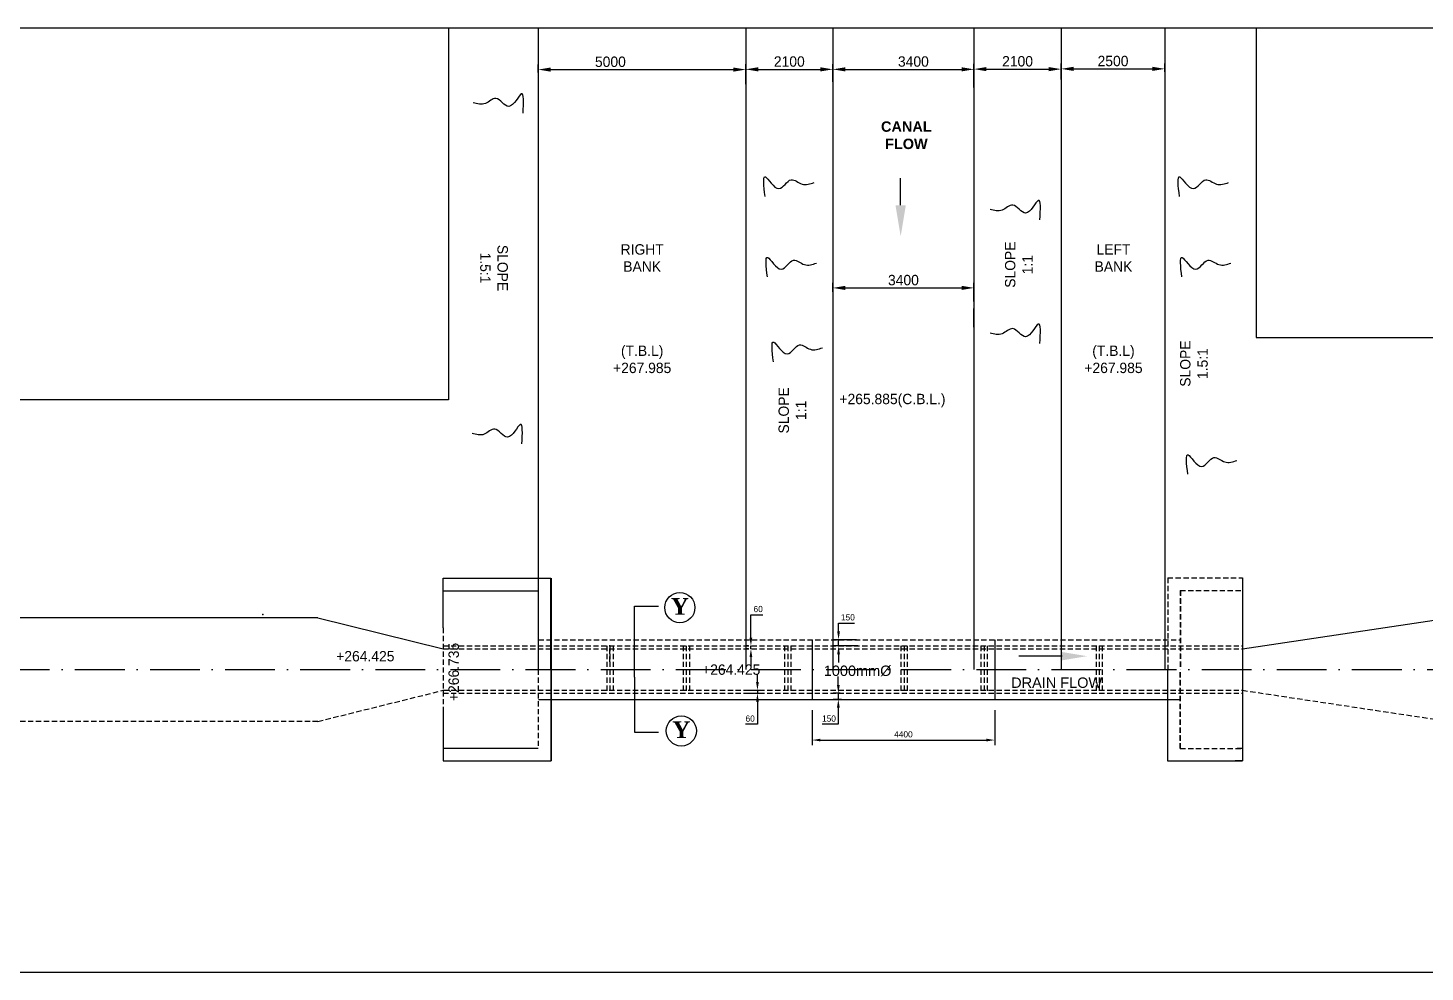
# Model space of a CAD drawing. Header units: millimetres. Extents: x 994 to 2009, y -471 to 298.
# Drawn here: x 1166.4 to 1503, y -78.9 to 148.7 of the extents above; entities that cross this region are included whole.
import ezdxf

# ---------------------------------------------------------------- set-up
doc = ezdxf.new("R2010")
doc.units = ezdxf.units.MM
doc.linetypes.add('ACAD_ISO10W100', pattern=[18, 12, -3, 0, -3])
doc.linetypes.add('DASHED', pattern=[19.05, 12.7, -6.35])
doc.layers.add('BASIC', color=18, linetype='Continuous')
doc.dimstyles.new('ISO-25', dxfattribs={"dimtxt": 2.5, "dimasz": 4, "dimexe": 1.25, "dimexo": 0.625, "dimtad": 1, "dimtih": 1, "dimtoh": 1, "dimtxsty": 'Standard', "dimcen": 2.5, "dimadec": 0, "dimazin": 0, "dimtfac": 1, "dimtmove": 0, "dimatfit": 3, "dimfxl": 1, "dimarcsym": 0})

# ---------------------------------------------------------------- blocks, each defined once
blk = doc.blocks.new('*D1')
at = {"layer": 'BASIC', "color": 0, "lineweight": -2, "transparency": 16777216}
for p, q in [((1340.61, 1.72), (1340.61, 7.22)), ((1340.61, 7.22), (1343.48, 7.22)), ((1340.03, -0.28), (1339.36, -0.28)), ((1340.03, -0.98), (1339.36, -0.98)), ((1340.61, -0.98), (1340.61, -0.28)), ((1340.61, -2.98), (1340.61, -4.98))]:
    blk.add_line(p, q, dxfattribs=at)
at = {"layer": 'BASIC', "color": 0, "transparency": 16777216}
for points in [[(1340.27, 1.72), (1340.94, 1.72), (1340.61, -0.28)], [(1340.27, -2.98), (1340.94, -2.98), (1340.61, -0.98)]]:
    blk.add_solid(points, dxfattribs=at)
at = {"layer": 'Defpoints', "color": 0, "transparency": 16777216}
for p in [(1340.61, -0.98), (1340.66, -0.28), (1340.66, -0.98)]:
    blk.add_point(p, dxfattribs=at)
at = {"layer": 'BASIC', "color": 0, "transparency": 16777216, "insert": (1342.36, 8.6), "char_height": 1.5, "attachment_point": 5}
blk.add_mtext('60', dxfattribs=at)
blk = doc.blocks.new('*D2')
at = {"layer": 'BASIC', "color": 0, "lineweight": -2, "transparency": 16777216}
for p, q in [((1361.73, 3.22), (1361.73, 5.22)), ((1361.73, 5.22), (1365.6, 5.22)), ((1366.06, 1.22), (1360.48, 1.22)), ((1361.73, -0.28), (1361.73, 1.22)), ((1366.4, -0.28), (1360.48, -0.28)), ((1361.73, -2.28), (1361.73, -4.28))]:
    blk.add_line(p, q, dxfattribs=at)
at = {"layer": 'BASIC', "color": 0, "transparency": 16777216}
for points in [[(1361.39, 3.22), (1362.06, 3.22), (1361.73, 1.22)], [(1361.39, -2.28), (1362.06, -2.28), (1361.73, -0.28)]]:
    blk.add_solid(points, dxfattribs=at)
at = {"layer": 'Defpoints', "color": 0, "transparency": 16777216}
for p in [(1361.73, 1.22), (1366.68, 1.22), (1367.02, -0.28)]:
    blk.add_point(p, dxfattribs=at)
at = {"layer": 'BASIC', "color": 0, "transparency": 16777216, "insert": (1363.98, 6.6), "char_height": 1.5, "attachment_point": 5}
blk.add_mtext('150', dxfattribs=at)
blk = doc.blocks.new('*D3')
at = {"color": 0, "lineweight": -2, "transparency": 16777216}
for p, q in [((1360.36, 85.08), (1360.36, 87.26)), ((1363.36, 86.01), (1391.36, 86.01)), ((1394.36, 82.75), (1394.36, 87.26))]:
    blk.add_line(p, q, dxfattribs=at)
at = {"color": 0, "transparency": 16777216}
for points in [[(1363.36, 86.51), (1363.36, 85.51), (1360.36, 86.01)], [(1391.36, 86.51), (1391.36, 85.51), (1394.36, 86.01)]]:
    blk.add_solid(points, dxfattribs=at)
at = {"layer": 'Defpoints', "color": 0, "transparency": 16777216}
for p in [(1360.36, 84.45), (1394.36, 86.01), (1394.36, 82.13)]:
    blk.add_point(p, dxfattribs=at)
at = {"color": 0, "transparency": 16777216, "insert": (1377.36, 87.88), "char_height": 2.5, "attachment_point": 5}
blk.add_mtext('3400', dxfattribs=at)
blk = doc.blocks.new('*D4')
at = {"layer": 'BASIC', "color": 0, "lineweight": -2, "transparency": 16777216}
for p, q in [((1342.18, -8.98), (1342.18, -6.98)), ((1339.36, -10.98), (1343.43, -10.98)), ((1339.36, -11.68), (1343.43, -11.68)), ((1342.18, -10.98), (1342.18, -11.68)), ((1342.18, -13.68), (1342.18, -19.18)), ((1342.18, -19.18), (1339.31, -19.18))]:
    blk.add_line(p, q, dxfattribs=at)
at = {"layer": 'BASIC', "color": 0, "transparency": 16777216}
for points in [[(1341.85, -8.98), (1342.52, -8.98), (1342.18, -10.98)], [(1341.85, -13.68), (1342.52, -13.68), (1342.18, -11.68)]]:
    blk.add_solid(points, dxfattribs=at)
at = {"layer": 'Defpoints', "color": 0, "transparency": 16777216}
for p in [(1338.73, -10.98), (1338.73, -11.68), (1342.18, -10.98)]:
    blk.add_point(p, dxfattribs=at)
at = {"layer": 'BASIC', "color": 0, "transparency": 16777216, "insert": (1340.43, -17.8), "char_height": 1.5, "attachment_point": 5}
blk.add_mtext('60', dxfattribs=at)
blk = doc.blocks.new('*D5')
at = {"layer": 'BASIC', "color": 0, "lineweight": -2, "transparency": 16777216}
for p, q in [((1361.67, -9.68), (1361.67, -7.68)), ((1362.13, -11.68), (1360.42, -11.68)), ((1362.47, -13.18), (1360.42, -13.18)), ((1361.67, -11.68), (1361.67, -13.18)), ((1361.67, -15.18), (1361.67, -19.18)), ((1361.67, -19.18), (1357.8, -19.18))]:
    blk.add_line(p, q, dxfattribs=at)
at = {"layer": 'BASIC', "color": 0, "transparency": 16777216}
for points in [[(1361.34, -9.68), (1362.01, -9.68), (1361.67, -11.68)], [(1361.34, -15.18), (1362.01, -15.18), (1361.67, -13.18)]]:
    blk.add_solid(points, dxfattribs=at)
at = {"layer": 'Defpoints', "color": 0, "transparency": 16777216}
for p in [(1361.67, -11.68), (1362.76, -11.68), (1363.1, -13.18)]:
    blk.add_point(p, dxfattribs=at)
at = {"layer": 'BASIC', "color": 0, "transparency": 16777216, "insert": (1359.42, -17.8), "char_height": 1.5, "attachment_point": 5}
blk.add_mtext('150', dxfattribs=at)
blk = doc.blocks.new('*D10')
at = {"color": 0, "lineweight": -2, "transparency": 16777216}
for p, q in [((1289.36, 137.9), (1289.36, 139.88)), ((1292.36, 138.63), (1336.36, 138.63)), ((1339.36, 136.79), (1339.36, 139.88))]:
    blk.add_line(p, q, dxfattribs=at)
at = {"color": 0, "transparency": 16777216}
for points in [[(1292.36, 139.13), (1292.36, 138.13), (1289.36, 138.63)], [(1336.36, 139.13), (1336.36, 138.13), (1339.36, 138.63)]]:
    blk.add_solid(points, dxfattribs=at)
at = {"layer": 'Defpoints', "color": 0, "transparency": 16777216}
for p in [(1339.36, 138.63), (1289.36, 137.28), (1339.36, 136.17)]:
    blk.add_point(p, dxfattribs=at)
at = {"color": 0, "transparency": 16777216, "insert": (1306.75, 140.5), "char_height": 2.5, "attachment_point": 5}
blk.add_mtext('5000', dxfattribs=at)
blk = doc.blocks.new('*D9')
at = {"color": 0, "lineweight": -2, "transparency": 16777216}
for p, q in [((1415.36, 136.87), (1415.36, 140.06)), ((1418.36, 138.81), (1437.36, 138.81)), ((1440.36, 138.09), (1440.36, 140.06))]:
    blk.add_line(p, q, dxfattribs=at)
at = {"color": 0, "transparency": 16777216}
for points in [[(1418.36, 139.31), (1418.36, 138.31), (1415.36, 138.81)], [(1437.36, 139.31), (1437.36, 138.31), (1440.36, 138.81)]]:
    blk.add_solid(points, dxfattribs=at)
at = {"layer": 'Defpoints', "color": 0, "transparency": 16777216}
for p in [(1440.36, 138.81), (1415.36, 136.24), (1440.36, 137.46)]:
    blk.add_point(p, dxfattribs=at)
at = {"color": 0, "transparency": 16777216, "insert": (1427.86, 140.68), "char_height": 2.5, "attachment_point": 5}
blk.add_mtext('2500', dxfattribs=at)
blk = doc.blocks.new('*D8')
at = {"color": 0, "lineweight": -2, "transparency": 16777216}
for p, q in [((1394.36, 134.34), (1394.36, 139.99)), ((1397.36, 138.74), (1412.36, 138.74)), ((1415.36, 136.24), (1415.36, 139.99))]:
    blk.add_line(p, q, dxfattribs=at)
at = {"color": 0, "transparency": 16777216}
for points in [[(1397.36, 139.24), (1397.36, 138.24), (1394.36, 138.74)], [(1412.36, 139.24), (1412.36, 138.24), (1415.36, 138.74)]]:
    blk.add_solid(points, dxfattribs=at)
at = {"layer": 'Defpoints', "color": 0, "transparency": 16777216}
for p in [(1415.36, 138.74), (1415.36, 135.62), (1394.36, 133.71)]:
    blk.add_point(p, dxfattribs=at)
at = {"color": 0, "transparency": 16777216, "insert": (1404.86, 140.62), "char_height": 2.5, "attachment_point": 5}
blk.add_mtext('2100', dxfattribs=at)
blk = doc.blocks.new('*D7')
at = {"color": 0, "lineweight": -2, "transparency": 16777216}
for p, q in [((1360.36, 136.56), (1360.36, 139.94)), ((1363.36, 138.69), (1391.36, 138.69)), ((1394.36, 137.44), (1394.36, 139.94))]:
    blk.add_line(p, q, dxfattribs=at)
at = {"color": 0, "transparency": 16777216}
for points in [[(1363.36, 139.19), (1363.36, 138.19), (1360.36, 138.69)], [(1391.36, 139.19), (1391.36, 138.19), (1394.36, 138.69)]]:
    blk.add_solid(points, dxfattribs=at)
at = {"layer": 'Defpoints', "color": 0, "transparency": 16777216}
for p in [(1394.36, 138.69), (1360.36, 135.93), (1394.36, 136.81)]:
    blk.add_point(p, dxfattribs=at)
at = {"color": 0, "transparency": 16777216, "insert": (1379.76, 140.56), "char_height": 2.5, "attachment_point": 5}
blk.add_mtext('3400', dxfattribs=at)
blk = doc.blocks.new('*D6')
at = {"color": 0, "lineweight": -2, "transparency": 16777216}
for p, q in [((1339.36, 135.15), (1339.36, 139.94)), ((1342.36, 138.69), (1357.36, 138.69)), ((1360.36, 135.66), (1360.36, 139.94))]:
    blk.add_line(p, q, dxfattribs=at)
at = {"color": 0, "transparency": 16777216}
for points in [[(1342.36, 139.19), (1342.36, 138.19), (1339.36, 138.69)], [(1357.36, 139.19), (1357.36, 138.19), (1360.36, 138.69)]]:
    blk.add_solid(points, dxfattribs=at)
at = {"layer": 'Defpoints', "color": 0, "transparency": 16777216}
for p in [(1360.36, 138.69), (1360.36, 135.03), (1339.36, 134.53)]:
    blk.add_point(p, dxfattribs=at)
at = {"color": 0, "transparency": 16777216, "insert": (1349.86, 140.56), "char_height": 2.5, "attachment_point": 5}
blk.add_mtext('2100', dxfattribs=at)
blk = doc.blocks.new('*D43')
at = {"layer": 'BASIC', "color": 0, "lineweight": -2, "transparency": 16777216}
for p, q in [((1355.36, -15.8), (1355.36, -24.22)), ((1399.36, -15.8), (1399.36, -24.22)), ((1357.36, -22.97), (1397.36, -22.97))]:
    blk.add_line(p, q, dxfattribs=at)
at = {"layer": 'BASIC', "color": 0, "transparency": 16777216}
for points in [[(1357.36, -22.64), (1357.36, -23.3), (1355.36, -22.97)], [(1397.36, -22.64), (1397.36, -23.3), (1399.36, -22.97)]]:
    blk.add_solid(points, dxfattribs=at)
at = {"layer": 'Defpoints', "color": 0, "transparency": 16777216}
for p in [(1355.36, -15.17), (1399.36, -15.17), (1399.36, -22.97)]:
    blk.add_point(p, dxfattribs=at)
at = {"layer": 'BASIC', "color": 0, "transparency": 16777216, "insert": (1377.36, -21.6), "char_height": 1.5, "attachment_point": 5}
blk.add_mtext('4400', dxfattribs=at)

msp = doc.modelspace()

# ---------------------------------------------------------------- linework, layer by layer
at = {"color": 0}
for p, q in [((1123.639, 148.67), (1624.08, 148.67)), ((1267.746, 148.67), (1267.746, 59.055)), ((1289.356, 148.67), (1289.356, -5.975)), ((1339.373, 148.67), (1339.373, -5.975)), ((1360.357, 148.67), (1360.357, -5.975)), ((1360.357, 148.67), (1360.357, -5.975)), ((1394.357, 148.67), (1394.357, -5.975)), ((1415.357, 148.67), (1415.357, -5.975)), ((1440.357, 148.67), (1440.357, -5.975)), ((1462.332, 148.67), (1462.332, 74.032)), ((1376.693, 105.922), (1376.693, 112.469)), ((1394.357, 76.555), (1394.357, 81.061)), ((1312.551, 9.3), (1318.331, 9.3)), ((1312.598, -7.807), (1312.551, 9.3)), ((1236.28, 6.525), (1169.38, 6.525)), ((1415.595, -2.755), (1405.136, -2.755)), ((1312.598, -7.807), (1312.598, -21.058)), ((1312.598, -21.058), (1318.331, -21.058)), ((1124.325, -78.89), (1624.766, -78.89))]:
    msp.add_line(p, q, dxfattribs=at)
at = {"color": 0, "linetype": 'ACAD_ISO10W100'}
msp.add_line((1105.329, -5.975), (1661.32, -5.979), dxfattribs=at)
at = {"color": 0}
for centre in [(1323.486, 8.95), (1323.844, -20.773)]:
    msp.add_circle(centre, 3.63, dxfattribs=at)
for points, start_tangent in [([(1285.724, 128.103), (1285.313, 132.804), (1282.259, 129.753), (1279.147, 131.689), (1276.622, 130.457), (1273.685, 130.633)], (0.7073876, 0.7068259)), ([(1344.01, 108.043), (1344.09, 112.761), (1347.351, 109.932), (1350.319, 112.082), (1352.925, 111.03), (1355.841, 111.412)], (-0.7552844, 0.6553972)), ([(1443.88, 108.043), (1443.96, 112.761), (1447.22, 109.932), (1450.189, 112.082), (1452.794, 111.03), (1455.711, 111.412)], (-0.7552844, 0.6553972)), ([(1410.266, 102.385), (1409.854, 107.086), (1406.801, 104.035), (1403.689, 105.972), (1401.163, 104.739), (1398.227, 104.915)], (0.7073876, 0.7068259)), ([(1344.577, 88.641), (1344.657, 93.359), (1347.917, 90.53), (1350.886, 92.68), (1353.492, 91.629), (1356.408, 92.01)], (-0.7552844, 0.6553972)), ([(1444.446, 88.641), (1444.526, 93.359), (1447.787, 90.53), (1450.755, 92.68), (1453.361, 91.629), (1456.277, 92.01)], (-0.7552844, 0.6553972)), ([(1410.266, 72.603), (1409.854, 77.305), (1406.801, 74.253), (1403.689, 76.19), (1401.163, 74.958), (1398.227, 75.134)], (0.7073876, 0.7068259)), ([(1346.015, 68.222), (1346.095, 72.941), (1349.355, 70.112), (1352.324, 72.262), (1354.929, 71.21), (1357.846, 71.592)], (-0.7552844, 0.6553972)), ([(1285.446, 48.388), (1285.035, 53.089), (1281.981, 50.038), (1278.869, 51.974), (1276.344, 50.742), (1273.407, 50.918)], (0.7073876, 0.7068259)), ([(1445.884, 41.078), (1445.964, 45.797), (1449.224, 42.967), (1452.193, 45.118), (1454.799, 44.066), (1457.715, 44.448)], (-0.7552844, 0.6553972))]:
    msp.add_spline(points, degree=3, dxfattribs=dict(at, start_tangent=start_tangent))
msp.add_point((1223.042, 7.3), dxfattribs=at)
for points in [[(1375.443, 105.922), (1377.943, 105.922), (1376.693, 98.422)], [(1415.595, -3.753), (1415.595, -1.756), (1421.585, -2.755)]]:
    msp.add_solid(points, dxfattribs=at)
at = {"layer": 'BASIC', "color": 0}
for p, q in [((1462.332, 74.032), (1624.08, 74.032)), ((1267.746, 59.055), (1123.639, 59.055)), ((1266.445, 16.01), (1292.436, 16.01)), ((1266.445, 4.069), (1266.445, 16.01)), ((1292.453, -27.959), (1292.436, 16.01)), ((1292.445, 16.01), (1292.445, -27.959)), ((1459.041, 16.103), (1459.041, -28.01)), ((1266.445, 12.994), (1289.356, 12.994)), ((1236.28, 6.525), (1124.675, 6.525)), ((1236.28, 6.525), (1266.445, -0.977)), ((1459.041, -0.977), (1509.041, 6.526)), ((1355.357, 1.223), (1355.357, -13.177)), ((1399.357, 1.223), (1399.357, -13.177)), ((1441.044, -28.004), (1441.043, -5.948)), ((1441.109, -28.028), (1441.109, -5.972)), ((1289.445, -13.177), (1444.096, -13.177)), ((1266.445, -16.024), (1266.449, -27.969)), ((1266.448, -24.953), (1289.356, -24.944)), ((1266.449, -27.969), (1292.453, -27.959)), ((1441.044, -28.01), (1459.041, -28.01)), ((1459.041, -28.009), (1457.267, -28.01))]:
    msp.add_line(p, q, dxfattribs=at)
at = {"layer": 'BASIC', "color": 0, "linetype": 'DASHED', "ltscale": 0.1}
for p, q in [((1441.044, 16.103), (1441.043, -5.953)), ((1441.044, 16.103), (1459.041, 16.103)), ((1441.109, 16.078), (1441.109, -5.977)), ((1444.044, 13.103), (1459.265, 13.103)), ((1444.044, 13.103), (1444.044, -5.953)), ((1444.109, 13.078), (1444.109, -5.977)), ((1266.445, 4.069), (1266.445, -16.024)), ((1289.445, 1.223), (1444.109, 1.223)), ((1266.445, -0.277), (1459.041, -0.277)), ((1266.445, -0.977), (1459.041, -0.977)), ((1305.89, -0.277), (1305.89, -11.677)), ((1306.64, -4.095), (1306.64, -0.095)), ((1306.64, -0.277), (1306.64, -11.677)), ((1307.39, -0.277), (1307.39, -11.677)), ((1324.278, -0.277), (1324.278, -11.677)), ((1325.028, -0.277), (1325.028, -11.677)), ((1325.778, -0.277), (1325.778, -11.677)), ((1348.733, -0.277), (1348.733, -11.677)), ((1349.483, -0.277), (1349.483, -11.677)), ((1350.233, -0.277), (1350.233, -11.677)), ((1376.747, -0.277), (1376.747, -11.677)), ((1377.497, -0.277), (1377.497, -11.677)), ((1378.247, -0.277), (1378.247, -11.677)), ((1396.047, -0.277), (1396.047, -11.677)), ((1396.797, -0.277), (1396.797, -11.677)), ((1397.547, -0.277), (1397.547, -11.677)), ((1423.778, -0.277), (1423.778, -11.677)), ((1424.528, -0.277), (1424.528, -11.677)), ((1425.278, -0.277), (1425.278, -11.677)), ((1289.356, -5.975), (1289.356, -24.944)), ((1444.044, -25.004), (1444.044, -5.948)), ((1444.109, -25.028), (1444.109, -5.972)), ((1236.28, -18.475), (1266.445, -10.977)), ((1266.445, -10.977), (1459.041, -10.977)), ((1266.445, -10.977), (1459.041, -10.977)), ((1266.445, -11.677), (1459.041, -11.677)), ((1459.041, -10.977), (1509.041, -18.48)), ((1236.28, -18.475), (1125.006, -18.475)), ((1444.044, -25.01), (1459.265, -25.01)), ((1459.041, -25.01), (1457.267, -25.01))]:
    msp.add_line(p, q, dxfattribs=at)

# ---------------------------------------------------------------- texts
at = {"color": 0}
for s, insert, char_height, width, attachment_point in [('{\\fArial|b1|i0|c0|p34;CANAL  FLOW}', (1378.063, 122.789), 2.5, 7.61251, 5), ('RIGHT', (1314.407, 96.543), 2.5, 18.3544, 2), ('LEFT', (1427.97, 96.543), 2.5, 18.3544, 2), ('BANK', (1314.407, 92.412), 2.5, 18.3544, 2), ('BANK', (1427.97, 92.412), 2.5, 18.3544, 2), ('(T.B.L)', (1314.407, 72.112), 2.5, 18.3544, 2), ('(T.B.L)', (1427.97, 72.112), 2.5, 18.3544, 2), ('+267.985', (1314.407, 67.982), 2.5, 18.3544, 2), ('+267.985', (1427.97, 67.982), 2.5, 18.3544, 2), ('+265.885(C.B.L.)', (1361.934, 60.487), 2.5, 2.4419, 1), ('{\\fTimes New Roman|b1|i0|c0|p18;Y}', (1321.308, 11.245), 4, 5.7405, 1), ('+264.425', (1247.706, -1.509), 2.5, 16.3544, 2), ('+264.425', (1335.859, -4.741), 2.5, 18.3544, 2), ('{\\fArial|b0|i0|c0|p34;1000mm%%C}', (1358.169, -5.017), 2.5, 31.9211, 1), ('{\\fArial|b0|i0|c0|p34;DRAIN FLOW}', (1403.316, -7.889), 2.5, 31.9211, 1), ('{\\fTimes New Roman|b1|i0|c0|p18;Y}', (1321.666, -18.478), 4, 5.7405, 1)]:
    msp.add_mtext(s, dxfattribs=dict(at, insert=insert, char_height=char_height, width=width, attachment_point=attachment_point))
at = {"color": 0, "char_height": 2.5, "width": 18.3544}
for s, insert, attachment_point, rotation in [('SLOPE\\P1.5:1', (1282.041, 90.806), 2, 270), ('SLOPE\\P1:1', (1408.5, 91.618), 8, 90), ('SLOPE\\P1.5:1', (1444.026, 67.768), 2, 90), ('SLOPE\\P1:1', (1347.265, 56.489), 2, 90), ('+266.735', (1267.736, -6.554), 2, 90)]:
    msp.add_mtext(s, dxfattribs=dict(at, insert=insert, attachment_point=attachment_point, rotation=rotation))

# ---------------------------------------------------------------- dimensions: what is measured, and where the dimension line sits
at = {"color": 0}
for base, p1, p2, text, picture, middle in [((1339.357, 138.626), (1289.356, 137.276), (1339.357, 136.167), '5000', '*D10', (1306.75, 138.626)), ((1360.357, 138.688), (1339.357, 134.526), (1360.357, 135.035), '2100', '*D6', (1349.857, 138.688)), ((1394.357, 138.688), (1360.357, 135.932), (1394.357, 136.813), '3400', '*D7', (1379.758, 138.688)), ((1415.357, 138.742), (1394.357, 133.713), (1415.357, 135.62), '2100', '*D8', (1404.857, 138.742)), ((1440.357, 138.807), (1415.357, 136.245), (1440.357, 137.461), '2500', '*D9', (1427.857, 138.807)), ((1394.357, 86.007), (1360.357, 84.453), (1394.357, 82.127), '3400', '*D3', (1377.357, 86.007))]:
    dim = msp.add_linear_dim(base=base, p1=p1, p2=p2, text=text, dimstyle='ISO-25', override={"dimasz": 3, "dimjust": 2}, dxfattribs=at)
    dim.commit()
    dim.dimension.update_dxf_attribs({"geometry": picture, "text_midpoint": middle, "dimtype": 160})
at = {"layer": 'BASIC', "color": 0}
for base, p1, p2, angle, text, picture, middle in [((1340.607, -0.977), (1340.656, -0.277), (1340.656, -0.977), 90, '60', '*D1', (1342.357, 7.223)), ((1342.182, -10.977), (1338.732, -11.677), (1338.732, -10.977), 270, '60', '*D4', (1340.432, -19.177)), ((1361.675, -11.677), (1363.097, -13.177), (1362.758, -11.677), 90, '150', '*D5', (1359.425, -19.177))]:
    dim = msp.add_linear_dim(base=base, p1=p1, p2=p2, angle=angle, text=text, dimstyle='ISO-25', override={"dimtxt": 1.5, "dimasz": 2}, dxfattribs=at)
    dim.commit()
    dim.dimension.update_dxf_attribs({"geometry": picture, "text_midpoint": middle, "dimtype": 160})
dim = msp.add_linear_dim(base=(1361.727, 1.223), p1=(1367.022, -0.277), p2=(1366.683, 1.223), angle=90, text='150', dimstyle='ISO-25', override={"dimtxt": 1.5, "dimasz": 2}, dxfattribs=at)
dim.commit()
dim.dimension.update_dxf_attribs({"geometry": '*D2', "text_midpoint": (1363.977, 6.598)})
dim = msp.add_linear_dim(base=(1399.357, -22.97), p1=(1355.357, -15.175), p2=(1399.357, -15.175), text='4400', dimstyle='ISO-25', override={"dimtxt": 1.5, "dimasz": 2}, dxfattribs=at)
dim.commit()
dim.dimension.update_dxf_attribs({"geometry": '*D43', "text_midpoint": (1377.357, -21.595)})

doc.saveas('drawing.dxf')
